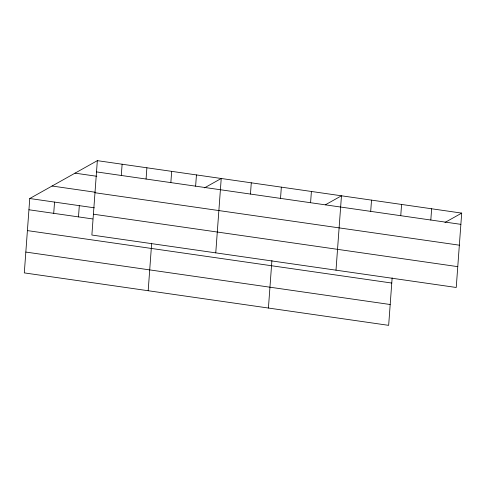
<?xml version="1.0" encoding="UTF-8"?>
<svg xmlns="http://www.w3.org/2000/svg" width="486" height="486" viewBox="0 0 486 486"><rect width="100%" height="100%" fill="white"/><g stroke="black" fill="none" stroke-linecap="round" stroke-linejoin="round"><path stroke-width="0.73" d="M97.34 160.653L91.878 235.036L456.239 287.481L461.7 213.105L97.34 160.653L29.761 198.519L24.3 272.895L388.66 325.347L392.147 277.84M53.715 213.33L54.541 202.085M78.489 216.896L79.315 205.651M121.293 175.47L122.12 164.219M146.067 179.036L146.894 167.785M148.181 290.731L151.668 243.225M170.847 182.602L171.673 171.358M195.621 186.168L196.447 174.924M215.76 252.866L221.227 178.49L204.497 187.857M250.46 194.06L251.286 182.815M268.418 308.039L271.911 260.532M280.519 198.385L281.345 187.14M310.578 202.717L311.405 191.466M336.002 270.173L341.464 195.797L325.353 204.819M370.697 211.367L371.523 200.123M400.756 215.693L401.582 204.448M430.815 220.024L431.641 208.773M444.976 222.473L461.7 213.105M96.52 171.904L460.874 224.35M75.038 173.15L96.811 176.284M52.063 186.023L95.608 192.292M94.989 192.735L459.343 245.181M29.761 198.519L94.333 207.814M93.409 214.198L457.769 266.65M28.935 209.764L92.753 218.949M27.404 230.601L391.765 283.046M25.831 252.064L390.185 304.509"/></g></svg>
